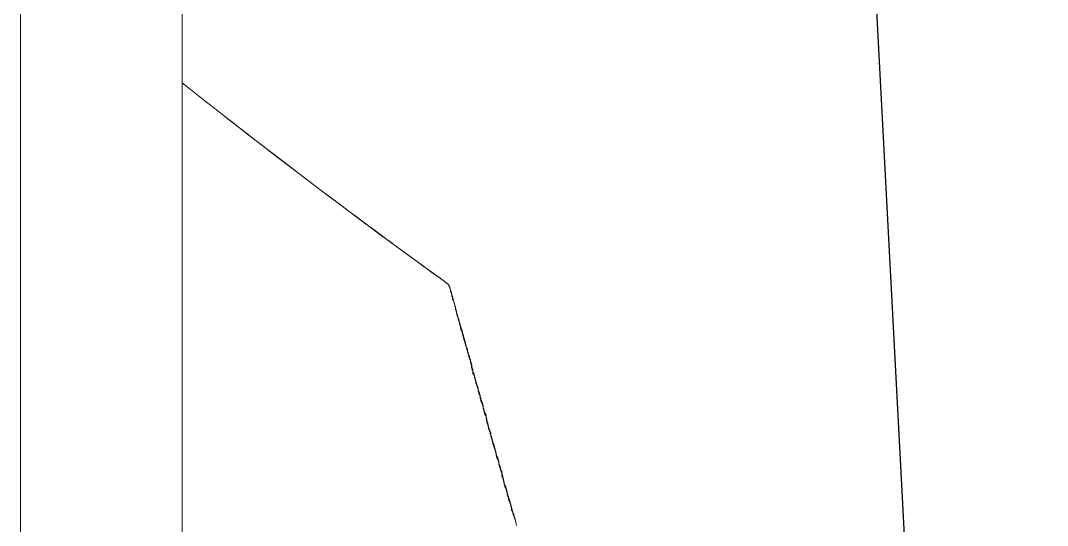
# Model space of a CAD drawing. Header units: millimetres. Extents: x 5194 to 16594, y 329 to 7592.
# Drawn here: x 10611.1 to 10674.6, y 2940.2 to 2971.5 of the extents above; entities that cross this region are included whole.
import ezdxf

# ---------------------------------------------------------------- set-up
doc = ezdxf.new("R2010")
doc.units = ezdxf.units.MM
doc.header["$MEASUREMENT"] = 0
doc.layers.add('PDF_Geometry', color=7, linetype='Continuous', true_color=0x231f20)

msp = doc.modelspace()

# ---------------------------------------------------------------- linework, layer by layer
at = {"layer": 'PDF_Geometry', "color": 0, "lineweight": 9}
for p, q in [((10611.085, 2778.679), (10611.085, 3113.207)), ((10657.08, 3105.412), (10674.622, 2770.794)), ((10674.622, 2770.794), (10657.08, 3105.412)), ((10674.622, 2770.311), (10657.08, 3104.883)), ((10621.077, 2778.679), (10621.077, 3095.89)), ((10637.571, 2955.134), (10637.593, 2955.067)), ((10637.593, 2955.067), (10637.593, 2955.022)), ((10637.593, 2955.022), (10637.638, 2954.977)), ((10637.638, 2954.977), (10637.638, 2954.932)), ((10637.638, 2954.932), (10637.661, 2954.887)), ((10637.661, 2954.887), (10637.773, 2954.459)), ((10637.773, 2954.459), (10637.773, 2954.414)), ((10637.773, 2954.414), (10637.818, 2954.347)), ((10637.818, 2954.347), (10637.818, 2954.302)), ((10637.818, 2954.302), (10637.818, 2954.257)), ((10637.818, 2954.257), (10637.818, 2954.212)), ((10637.818, 2954.212), (10637.863, 2954.167)), ((10637.863, 2954.167), (10637.863, 2954.099)), ((10637.863, 2954.099), (10637.886, 2954.054)), ((10637.886, 2954.054), (10637.908, 2954.01)), ((10637.908, 2954.01), (10637.908, 2953.965)), ((10637.908, 2953.965), (10637.931, 2953.92)), ((10637.931, 2953.92), (10637.953, 2953.852)), ((10637.953, 2953.852), (10637.953, 2953.785)), ((10637.953, 2953.785), (10637.998, 2953.74)), ((10637.998, 2953.74), (10637.998, 2953.717)), ((10637.998, 2953.717), (10637.998, 2953.65)), ((10637.998, 2953.65), (10637.998, 2953.605)), ((10637.998, 2953.605), (10638.043, 2953.537)), ((10638.043, 2953.537), (10638.043, 2953.492)), ((10638.043, 2953.492), (10638.043, 2953.447)), ((10638.043, 2953.447), (10638.066, 2953.402)), ((10638.066, 2953.402), (10638.066, 2953.335)), ((10638.066, 2953.335), (10638.088, 2953.29)), ((10638.223, 2952.851), (10638.088, 2953.324)), ((10638.088, 2953.29), (10638.088, 2953.245)), ((10638.088, 2953.245), (10638.111, 2953.2)), ((10638.111, 2953.2), (10638.111, 2953.132)), ((10638.111, 2953.132), (10638.133, 2953.087)), ((10638.133, 2953.087), (10638.156, 2953.042)), ((10638.156, 2953.042), (10638.156, 2952.975)), ((10638.156, 2952.975), (10638.201, 2952.93)), ((10638.201, 2952.93), (10638.201, 2952.863)), ((10638.201, 2952.863), (10638.223, 2952.818)), ((10638.245, 2952.806), (10638.223, 2952.851)), ((10638.223, 2952.818), (10638.223, 2952.795)), ((10638.223, 2952.795), (10638.246, 2952.728)), ((10638.245, 2952.761), (10638.245, 2952.806)), ((10638.268, 2952.716), (10638.245, 2952.761)), ((10638.246, 2952.728), (10638.246, 2952.683)), ((10638.246, 2952.683), (10638.268, 2952.615)), ((10638.29, 2952.671), (10638.268, 2952.716)), ((10638.268, 2952.615), (10638.291, 2952.57)), ((10638.29, 2952.604), (10638.29, 2952.671)), ((10638.425, 2952.199), (10638.29, 2952.604)), ((10638.291, 2952.57), (10638.291, 2952.525)), ((10638.291, 2952.525), (10638.313, 2952.48)), ((10638.313, 2952.48), (10638.313, 2952.435)), ((10638.313, 2952.435), (10638.336, 2952.368)), ((10638.336, 2952.368), (10638.336, 2952.323)), ((10638.336, 2952.323), (10638.38, 2952.278)), ((10638.38, 2952.278), (10638.38, 2952.233)), ((10638.38, 2952.233), (10638.493, 2951.806)), ((10638.425, 2952.154), (10638.425, 2952.199)), ((10638.583, 2951.659), (10638.425, 2952.154)), ((10638.493, 2951.806), (10638.515, 2951.761)), ((10638.695, 2951.187), (10638.515, 2951.794)), ((10638.515, 2951.794), (10638.56, 2951.749)), ((10638.515, 2951.761), (10638.515, 2951.716)), ((10638.515, 2951.716), (10638.56, 2951.671)), ((10638.56, 2951.749), (10638.56, 2951.704)), ((10638.56, 2951.704), (10638.583, 2951.659)), ((10638.56, 2951.671), (10638.56, 2951.603)), ((10638.56, 2951.603), (10638.583, 2951.558)), ((10638.583, 2951.558), (10638.605, 2951.513)), ((10638.605, 2951.513), (10638.605, 2951.446)), ((10638.605, 2951.446), (10638.605, 2951.378)), ((10638.605, 2951.378), (10638.628, 2951.356)), ((10638.628, 2951.356), (10638.65, 2951.311)), ((10638.65, 2951.311), (10638.65, 2951.243)), ((10638.65, 2951.243), (10638.673, 2951.198)), ((10638.673, 2951.198), (10638.695, 2951.131)), ((10638.74, 2951.12), (10638.695, 2951.187)), ((10638.695, 2951.131), (10638.695, 2951.086)), ((10638.695, 2951.086), (10638.74, 2951.041)), ((10638.74, 2951.075), (10638.74, 2951.12)), ((10638.74, 2951.03), (10638.74, 2951.075)), ((10638.74, 2951.041), (10638.74, 2950.996)), ((10638.763, 2950.985), (10638.74, 2951.03)), ((10638.74, 2950.996), (10638.74, 2950.951)), ((10638.74, 2950.951), (10638.763, 2950.884)), ((10638.785, 2950.917), (10638.763, 2950.985)), ((10638.763, 2950.884), (10638.785, 2950.839)), ((10638.785, 2950.872), (10638.785, 2950.917)), ((10638.808, 2950.827), (10638.785, 2950.872)), ((10638.785, 2950.839), (10638.785, 2950.794)), ((10638.785, 2950.794), (10638.808, 2950.749)), ((10638.83, 2950.782), (10638.808, 2950.827)), ((10638.808, 2950.749), (10638.83, 2950.704)), ((10638.83, 2950.737), (10638.83, 2950.782)), ((10638.853, 2950.67), (10638.83, 2950.737)), ((10638.83, 2950.704), (10638.83, 2950.636)), ((10638.83, 2950.636), (10638.853, 2950.591)), ((10638.853, 2950.602), (10638.853, 2950.67)), ((10638.875, 2950.557), (10638.853, 2950.602)), ((10638.853, 2950.591), (10638.853, 2950.524)), ((10638.853, 2950.524), (10638.875, 2950.479)), ((10638.875, 2950.512), (10638.875, 2950.557)), ((10638.92, 2950.467), (10638.875, 2950.512)), ((10638.875, 2950.479), (10638.875, 2950.456)), ((10638.875, 2950.456), (10638.92, 2950.389)), ((10638.92, 2950.422), (10638.92, 2950.467)), ((10638.92, 2950.355), (10638.92, 2950.422)), ((10638.92, 2950.389), (10638.92, 2950.321)), ((10638.965, 2950.31), (10638.92, 2950.355)), ((10638.92, 2950.321), (10638.92, 2950.276)), ((10638.92, 2950.276), (10638.965, 2950.231)), ((10638.965, 2950.265), (10638.965, 2950.31)), ((10638.988, 2950.22), (10638.965, 2950.265)), ((10638.965, 2950.231), (10638.965, 2950.164)), ((10638.965, 2950.164), (10638.988, 2950.119)), ((10639.01, 2950.175), (10638.988, 2950.22)), ((10638.988, 2950.119), (10638.988, 2950.074)), ((10638.988, 2950.074), (10638.988, 2950.029)), ((10638.988, 2950.029), (10638.988, 2949.984)), ((10639.01, 2950.108), (10639.01, 2950.175)), ((10639.01, 2950.063), (10639.01, 2950.108)), ((10639.01, 2949.995), (10639.01, 2950.063)), ((10638.988, 2949.984), (10639.01, 2949.916)), ((10639.032, 2949.973), (10639.01, 2949.995)), ((10639.01, 2949.916), (10639.033, 2949.871)), ((10639.032, 2949.928), (10639.032, 2949.973)), ((10639.077, 2949.86), (10639.032, 2949.928)), ((10639.033, 2949.871), (10639.033, 2949.827)), ((10639.033, 2949.827), (10639.078, 2949.782)), ((10639.077, 2949.815), (10639.077, 2949.86)), ((10639.077, 2949.748), (10639.077, 2949.815)), ((10639.077, 2949.703), (10639.077, 2949.748)), ((10639.122, 2949.658), (10639.077, 2949.703)), ((10639.078, 2949.782), (10639.078, 2949.714)), ((10639.078, 2949.714), (10639.078, 2949.669)), ((10639.078, 2949.669), (10639.078, 2949.602)), ((10639.078, 2949.602), (10639.123, 2949.557)), ((10639.122, 2949.59), (10639.122, 2949.658)), ((10639.145, 2949.545), (10639.122, 2949.59)), ((10639.123, 2949.557), (10639.123, 2949.512)), ((10639.123, 2949.512), (10639.145, 2949.467)), ((10639.167, 2949.5), (10639.145, 2949.545)), ((10639.145, 2949.467), (10639.168, 2949.422)), ((10639.167, 2949.455), (10639.167, 2949.5)), ((10639.19, 2949.41), (10639.167, 2949.455)), ((10639.168, 2949.422), (10639.168, 2949.354)), ((10639.212, 2949.343), (10639.19, 2949.41)), ((10639.168, 2949.354), (10639.19, 2949.309)), ((10639.19, 2949.309), (10639.213, 2949.264)), ((10639.212, 2949.298), (10639.212, 2949.343)), ((10639.235, 2949.253), (10639.212, 2949.298)), ((10639.213, 2949.264), (10639.213, 2949.219)), ((10639.213, 2949.219), (10639.235, 2949.152)), ((10639.257, 2949.185), (10639.235, 2949.253)), ((10639.235, 2949.152), (10639.258, 2949.107)), ((10639.257, 2949.141), (10639.257, 2949.185)), ((10639.257, 2949.073), (10639.257, 2949.141)), ((10639.302, 2949.028), (10639.257, 2949.073)), ((10639.258, 2949.107), (10639.258, 2949.039)), ((10639.258, 2949.039), (10639.258, 2949.017)), ((10639.258, 2949.017), (10639.303, 2948.972)), ((10639.302, 2949.006), (10639.302, 2949.028)), ((10639.325, 2948.938), (10639.302, 2949.006)), ((10639.303, 2948.972), (10639.303, 2948.904)), ((10639.303, 2948.904), (10639.325, 2948.859)), ((10639.347, 2948.871), (10639.325, 2948.938)), ((10639.325, 2948.859), (10639.348, 2948.792)), ((10639.347, 2948.826), (10639.347, 2948.871)), ((10639.37, 2948.781), (10639.347, 2948.826)), ((10639.348, 2948.792), (10639.348, 2948.747)), ((10639.348, 2948.747), (10639.37, 2948.68)), ((10639.392, 2948.736), (10639.37, 2948.781)), ((10639.392, 2948.668), (10639.392, 2948.736)), ((10639.37, 2948.68), (10639.392, 2948.635)), ((10639.392, 2948.623), (10639.392, 2948.668)), ((10639.392, 2948.635), (10639.392, 2948.59)), ((10639.415, 2948.578), (10639.392, 2948.623)), ((10639.392, 2948.59), (10639.392, 2948.545)), ((10639.392, 2948.545), (10639.415, 2948.477)), ((10639.437, 2948.533), (10639.415, 2948.578)), ((10639.415, 2948.477), (10639.437, 2948.432)), ((10639.437, 2948.466), (10639.437, 2948.533)), ((10639.482, 2948.421), (10639.437, 2948.466)), ((10639.437, 2948.432), (10639.437, 2948.387)), ((10639.437, 2948.387), (10639.482, 2948.342)), ((10639.482, 2948.376), (10639.482, 2948.421)), ((10639.505, 2948.331), (10639.482, 2948.376)), ((10639.482, 2948.342), (10639.482, 2948.275)), ((10639.482, 2948.275), (10639.505, 2948.23)), ((10639.527, 2948.263), (10639.505, 2948.331)), ((10639.505, 2948.23), (10639.527, 2948.185)), ((10639.527, 2948.218), (10639.527, 2948.263)), ((10639.527, 2948.151), (10639.527, 2948.218)), ((10639.527, 2948.185), (10639.527, 2948.117)), ((10639.572, 2948.106), (10639.527, 2948.151)), ((10639.527, 2948.117), (10639.527, 2948.072)), ((10639.572, 2948.061), (10639.572, 2948.106)), ((10639.527, 2948.072), (10639.572, 2948.027)), ((10639.572, 2948.016), (10639.572, 2948.061)), ((10639.572, 2948.027), (10639.572, 2947.982)), ((10639.595, 2947.949), (10639.572, 2948.016)), ((10639.572, 2947.982), (10639.572, 2947.915)), ((10639.572, 2947.915), (10639.595, 2947.87)), ((10639.617, 2947.904), (10639.595, 2947.949)), ((10639.595, 2947.87), (10639.617, 2947.802)), ((10639.617, 2947.836), (10639.617, 2947.904)), ((10639.662, 2947.791), (10639.617, 2947.836)), ((10639.617, 2947.802), (10639.617, 2947.758)), ((10639.617, 2947.758), (10639.662, 2947.713)), ((10639.662, 2947.746), (10639.662, 2947.791)), ((10639.685, 2947.701), (10639.662, 2947.746)), ((10639.662, 2947.713), (10639.662, 2947.645)), ((10639.662, 2947.645), (10639.685, 2947.6)), ((10639.707, 2947.634), (10639.685, 2947.701)), ((10639.685, 2947.6), (10639.707, 2947.555)), ((10639.707, 2947.589), (10639.707, 2947.634)), ((10639.707, 2947.544), (10639.707, 2947.589)), ((10639.707, 2947.555), (10639.707, 2947.51)), ((10639.73, 2947.499), (10639.707, 2947.544)), ((10639.707, 2947.51), (10639.707, 2947.443)), ((10639.752, 2947.431), (10639.73, 2947.499)), ((10639.707, 2947.443), (10639.73, 2947.398)), ((10639.73, 2947.398), (10639.752, 2947.353)), ((10639.752, 2947.386), (10639.752, 2947.431)), ((10639.775, 2947.341), (10639.752, 2947.386)), ((10639.752, 2947.353), (10639.752, 2947.308)), ((10639.752, 2947.308), (10639.775, 2947.24)), ((10639.797, 2947.274), (10639.775, 2947.341)), ((10639.775, 2947.24), (10639.797, 2947.195)), ((10639.797, 2947.229), (10639.797, 2947.274)), ((10639.842, 2947.161), (10639.797, 2947.229)), ((10639.797, 2947.195), (10639.797, 2947.15)), ((10639.797, 2947.15), (10639.842, 2947.083)), ((10639.842, 2947.139), (10639.842, 2947.161)), ((10639.865, 2947.094), (10639.842, 2947.139)), ((10639.842, 2947.083), (10639.842, 2947.038)), ((10639.842, 2947.038), (10639.865, 2946.993)), ((10639.887, 2947.027), (10639.865, 2947.094)), ((10639.865, 2946.993), (10639.887, 2946.948)), ((10639.887, 2946.959), (10639.887, 2947.027)), ((10639.887, 2946.914), (10639.887, 2946.959)), ((10639.887, 2946.948), (10639.887, 2946.88)), ((10639.91, 2946.869), (10639.887, 2946.914)), ((10639.887, 2946.88), (10639.887, 2946.813)), ((10639.932, 2946.802), (10639.91, 2946.869)), ((10639.887, 2946.813), (10639.91, 2946.768)), ((10639.91, 2946.768), (10639.91, 2946.723)), ((10639.91, 2946.723), (10639.91, 2946.678)), ((10639.91, 2946.678), (10639.932, 2946.633)), ((10639.932, 2946.757), (10639.932, 2946.802)), ((10639.932, 2946.712), (10639.932, 2946.757)), ((10639.955, 2946.667), (10639.932, 2946.712)), ((10639.932, 2946.633), (10639.955, 2946.566)), ((10639.955, 2946.599), (10639.955, 2946.667)), ((10640, 2946.554), (10639.955, 2946.599)), ((10639.955, 2946.566), (10639.955, 2946.521)), ((10639.955, 2946.521), (10640, 2946.476)), ((10640, 2946.509), (10640, 2946.554)), ((10640.022, 2946.464), (10640, 2946.509)), ((10640, 2946.476), (10640, 2946.408)), ((10640, 2946.408), (10640.022, 2946.363)), ((10640.022, 2946.397), (10640.022, 2946.464)), ((10640.044, 2946.352), (10640.022, 2946.397)), ((10640.022, 2946.363), (10640.022, 2946.318)), ((10640.022, 2946.318), (10640.045, 2946.273)), ((10640.044, 2946.307), (10640.044, 2946.352)), ((10640.067, 2946.239), (10640.044, 2946.307)), ((10640.045, 2946.273), (10640.045, 2946.206)), ((10640.045, 2946.206), (10640.067, 2946.161)), ((10640.089, 2946.194), (10640.067, 2946.239)), ((10640.089, 2946.149), (10640.089, 2946.194)), ((10640.067, 2946.161), (10640.09, 2946.116)), ((10640.112, 2946.104), (10640.089, 2946.149)), ((10640.09, 2946.116), (10640.09, 2946.071)), ((10640.09, 2946.071), (10640.112, 2946.003)), ((10640.134, 2946.037), (10640.112, 2946.104)), ((10640.112, 2946.003), (10640.135, 2945.958)), ((10640.134, 2945.992), (10640.134, 2946.037)), ((10640.179, 2945.925), (10640.134, 2945.992)), ((10640.135, 2945.958), (10640.135, 2945.891)), ((10640.135, 2945.891), (10640.18, 2945.846)), ((10640.179, 2945.88), (10640.179, 2945.925)), ((10640.179, 2945.835), (10640.179, 2945.88)), ((10640.179, 2945.767), (10640.179, 2945.835)), ((10640.224, 2945.722), (10640.179, 2945.767)), ((10640.18, 2945.846), (10640.18, 2945.778)), ((10640.18, 2945.778), (10640.18, 2945.756)), ((10640.18, 2945.756), (10640.18, 2945.711)), ((10640.18, 2945.711), (10640.225, 2945.644)), ((10640.224, 2945.677), (10640.224, 2945.722)), ((10640.247, 2945.632), (10640.224, 2945.677)), ((10640.225, 2945.644), (10640.225, 2945.576)), ((10640.225, 2945.576), (10640.247, 2945.531)), ((10640.269, 2945.565), (10640.247, 2945.632)), ((10640.269, 2945.52), (10640.269, 2945.565)), ((10640.247, 2945.531), (10640.27, 2945.486)), ((10640.292, 2945.475), (10640.269, 2945.52)), ((10640.27, 2945.486), (10640.27, 2945.441)), ((10640.27, 2945.441), (10640.292, 2945.374)), ((10640.314, 2945.43), (10640.292, 2945.475)), ((10640.292, 2945.374), (10640.315, 2945.329)), ((10640.314, 2945.362), (10640.314, 2945.43)), ((10640.314, 2945.317), (10640.314, 2945.362)), ((10640.359, 2945.272), (10640.314, 2945.317)), ((10640.315, 2945.329), (10640.315, 2945.284)), ((10640.315, 2945.284), (10640.315, 2945.239)), ((10640.315, 2945.239), (10640.36, 2945.171)), ((10640.359, 2945.227), (10640.359, 2945.272)), ((10640.359, 2945.16), (10640.359, 2945.227)), ((10640.404, 2945.115), (10640.359, 2945.16)), ((10640.36, 2945.171), (10640.36, 2945.126)), ((10640.36, 2945.126), (10640.36, 2945.081)), ((10640.36, 2945.081), (10640.405, 2945.036)), ((10640.404, 2945.07), (10640.404, 2945.115)), ((10640.427, 2945.002), (10640.404, 2945.07)), ((10640.405, 2945.036), (10640.405, 2944.969)), ((10640.405, 2944.969), (10640.427, 2944.901)), ((10640.449, 2944.935), (10640.427, 2945.002)), ((10640.449, 2944.89), (10640.449, 2944.935)), ((10640.427, 2944.901), (10640.449, 2944.856)), ((10640.472, 2944.845), (10640.449, 2944.89)), ((10640.449, 2944.856), (10640.449, 2944.834)), ((10640.449, 2944.834), (10640.472, 2944.766)), ((10640.494, 2944.8), (10640.472, 2944.845)), ((10640.472, 2944.766), (10640.494, 2944.721)), ((10640.494, 2944.755), (10640.494, 2944.8)), ((10640.517, 2944.688), (10640.494, 2944.755)), ((10640.494, 2944.721), (10640.494, 2944.654)), ((10640.494, 2944.654), (10640.517, 2944.609)), ((10640.517, 2944.643), (10640.517, 2944.688)), ((10640.539, 2944.598), (10640.517, 2944.643)), ((10640.517, 2944.609), (10640.517, 2944.542)), ((10640.517, 2944.542), (10640.539, 2944.497)), ((10640.539, 2944.53), (10640.539, 2944.598)), ((10640.584, 2944.485), (10640.539, 2944.53)), ((10640.539, 2944.497), (10640.539, 2944.452)), ((10640.539, 2944.452), (10640.584, 2944.407)), ((10640.584, 2944.44), (10640.584, 2944.485)), ((10640.607, 2944.395), (10640.584, 2944.44)), ((10640.584, 2944.407), (10640.584, 2944.339)), ((10640.584, 2944.339), (10640.607, 2944.294)), ((10640.629, 2944.35), (10640.607, 2944.395)), ((10640.607, 2944.294), (10640.629, 2944.249)), ((10640.629, 2944.283), (10640.629, 2944.35)), ((10640.652, 2944.238), (10640.629, 2944.283)), ((10640.629, 2944.249), (10640.629, 2944.204)), ((10640.629, 2944.204), (10640.652, 2944.159)), ((10640.674, 2944.193), (10640.652, 2944.238)), ((10640.652, 2944.159), (10640.674, 2944.092)), ((10640.674, 2944.125), (10640.674, 2944.193)), ((10640.674, 2944.08), (10640.674, 2944.125)), ((10640.674, 2944.092), (10640.674, 2944.047)), ((10640.697, 2944.013), (10640.674, 2944.08)), ((10640.674, 2944.047), (10640.674, 2943.979)), ((10640.674, 2943.979), (10640.697, 2943.934)), ((10640.719, 2943.968), (10640.697, 2944.013)), ((10640.697, 2943.934), (10640.719, 2943.889)), ((10640.719, 2943.923), (10640.719, 2943.968)), ((10640.764, 2943.878), (10640.719, 2943.923)), ((10640.719, 2943.889), (10640.719, 2943.844)), ((10640.719, 2943.844), (10640.764, 2943.799)), ((10640.764, 2943.811), (10640.764, 2943.878)), ((10640.787, 2943.766), (10640.764, 2943.811)), ((10640.764, 2943.799), (10640.764, 2943.732)), ((10640.764, 2943.732), (10640.787, 2943.664)), ((10640.809, 2943.721), (10640.787, 2943.766)), ((10640.787, 2943.664), (10640.809, 2943.619)), ((10640.809, 2943.676), (10640.809, 2943.721)), ((10640.832, 2943.608), (10640.809, 2943.676)), ((10640.809, 2943.619), (10640.809, 2943.575)), ((10640.809, 2943.575), (10640.832, 2943.53)), ((10640.854, 2943.563), (10640.832, 2943.608)), ((10640.832, 2943.53), (10640.854, 2943.462)), ((10640.854, 2943.518), (10640.854, 2943.563)), ((10640.854, 2943.473), (10640.854, 2943.518)), ((10640.877, 2943.406), (10640.854, 2943.473)), ((10640.854, 2943.462), (10640.944, 2943.057)), ((10640.877, 2943.361), (10640.877, 2943.406)), ((10640.877, 2943.316), (10640.877, 2943.361)), ((10640.922, 2943.271), (10640.877, 2943.316)), ((10640.922, 2943.203), (10640.922, 2943.271)), ((10640.944, 2943.158), (10640.922, 2943.203)), ((10640.967, 2943.091), (10640.944, 2943.158)), ((10640.944, 2943.057), (10640.967, 2943.012)), ((10640.967, 2943.046), (10640.967, 2943.091)), ((10640.989, 2942.978), (10640.967, 2943.046)), ((10640.967, 2943.012), (10640.967, 2942.945)), ((10640.967, 2942.945), (10640.989, 2942.922)), ((10640.989, 2942.933), (10640.989, 2942.978)), ((10641.012, 2942.889), (10640.989, 2942.933)), ((10640.989, 2942.922), (10640.989, 2942.855)), ((10640.989, 2942.855), (10641.012, 2942.81)), ((10641.012, 2942.844), (10641.012, 2942.889)), ((10641.034, 2942.776), (10641.012, 2942.844)), ((10641.012, 2942.81), (10641.012, 2942.742)), ((10641.012, 2942.742), (10641.034, 2942.697)), ((10641.057, 2942.731), (10641.034, 2942.776)), ((10641.034, 2942.697), (10641.057, 2942.63)), ((10641.057, 2942.686), (10641.057, 2942.731)), ((10641.101, 2942.619), (10641.057, 2942.686)), ((10641.057, 2942.63), (10641.057, 2942.585)), ((10641.057, 2942.585), (10641.102, 2942.54)), ((10641.101, 2942.574), (10641.101, 2942.619)), ((10641.124, 2942.529), (10641.101, 2942.574)), ((10641.102, 2942.54), (10641.102, 2942.473)), ((10641.102, 2942.473), (10641.124, 2942.428)), ((10641.146, 2942.461), (10641.124, 2942.529)), ((10641.124, 2942.428), (10641.147, 2942.383)), ((10641.146, 2942.416), (10641.146, 2942.461)), ((10641.169, 2942.371), (10641.146, 2942.416)), ((10641.147, 2942.383), (10641.147, 2942.338)), ((10641.147, 2942.338), (10641.169, 2942.27)), ((10641.191, 2942.326), (10641.169, 2942.371)), ((10641.169, 2942.27), (10641.192, 2942.225)), ((10641.191, 2942.259), (10641.191, 2942.326)), ((10641.191, 2942.214), (10641.191, 2942.259)), ((10641.214, 2942.169), (10641.191, 2942.214)), ((10641.192, 2942.225), (10641.192, 2942.18)), ((10641.192, 2942.18), (10641.192, 2942.113)), ((10641.192, 2942.113), (10641.237, 2942.068)), ((10641.236, 2942.101), (10641.214, 2942.169)), ((10641.236, 2942.056), (10641.236, 2942.101)), ((10641.281, 2942.011), (10641.236, 2942.056)), ((10641.237, 2942.068), (10641.237, 2942.023)), ((10641.237, 2942.023), (10641.237, 2941.978)), ((10641.237, 2941.978), (10641.282, 2941.91)), ((10641.281, 2941.966), (10641.281, 2942.011)), ((10641.281, 2941.899), (10641.281, 2941.966)), ((10641.326, 2941.854), (10641.281, 2941.899)), ((10641.282, 2941.91), (10641.282, 2941.865)), ((10641.282, 2941.865), (10641.282, 2941.82)), ((10641.282, 2941.82), (10641.327, 2941.753)), ((10641.326, 2941.787), (10641.326, 2941.854)), ((10641.349, 2941.742), (10641.326, 2941.787)), ((10641.327, 2941.753), (10641.327, 2941.708)), ((10641.371, 2941.674), (10641.349, 2941.742)), ((10641.327, 2941.708), (10641.349, 2941.64)), ((10641.349, 2941.64), (10641.372, 2941.595)), ((10641.371, 2941.629), (10641.371, 2941.674)), ((10641.394, 2941.584), (10641.371, 2941.629)), ((10641.372, 2941.595), (10641.372, 2941.55)), ((10641.372, 2941.55), (10641.394, 2941.505)), ((10641.416, 2941.539), (10641.394, 2941.584)), ((10641.394, 2941.505), (10641.417, 2941.438)), ((10641.416, 2941.472), (10641.416, 2941.539)), ((10641.416, 2941.427), (10641.416, 2941.472)), ((10641.461, 2941.359), (10641.416, 2941.427)), ((10641.417, 2941.438), (10641.417, 2941.393)), ((10641.417, 2941.393), (10641.462, 2941.326)), ((10641.461, 2941.314), (10641.461, 2941.359)), ((10641.461, 2941.269), (10641.461, 2941.314)), ((10641.506, 2941.224), (10641.461, 2941.269)), ((10641.462, 2941.326), (10641.462, 2941.281)), ((10641.462, 2941.281), (10641.462, 2941.213)), ((10641.462, 2941.213), (10641.462, 2941.168)), ((10641.462, 2941.168), (10641.506, 2941.123)), ((10641.506, 2941.157), (10641.506, 2941.224)), ((10641.529, 2941.112), (10641.506, 2941.157)), ((10641.506, 2941.123), (10641.686, 2940.595)), ((10641.551, 2941.067), (10641.529, 2941.112)), ((10641.551, 2940.999), (10641.551, 2941.067)), ((10641.574, 2940.954), (10641.551, 2940.999)), ((10641.596, 2940.909), (10641.574, 2940.954)), ((10641.596, 2940.864), (10641.596, 2940.909)), ((10641.619, 2940.797), (10641.596, 2940.864)), ((10641.619, 2940.752), (10641.619, 2940.797)), ((10641.641, 2940.685), (10641.619, 2940.752)), ((10641.641, 2940.64), (10641.641, 2940.685)), ((10641.686, 2940.595), (10641.641, 2940.64))]:
    msp.add_line(p, q, dxfattribs=at)
for centre, major_axis, start_param, end_param in [((10908.208, 3329.572), (-326.692, 326.692), 1.685565, 1.730394), ((10898.668, 3317.234), (315.664, 315.664), 3.255927, 3.302267), ((10611.309, 2946.79), (-19.491, 19.491), 4.166295, 4.23375)]:
    msp.add_ellipse(centre, major_axis=major_axis, ratio=1, start_param=start_param, end_param=end_param, dxfattribs=at)
for points in [[(10637.683, 2954.819), (10637.683, 2954.729), (10637.728, 2954.549), (10637.773, 2954.459)], [(10638.088, 2953.324), (10638.133, 2953.189), (10638.155, 2953.054), (10638.223, 2952.919)], [(10638.29, 2952.604), (10638.358, 2952.424), (10638.29, 2952.469), (10638.403, 2952.267)], [(10638.403, 2952.188), (10638.448, 2952.053), (10638.448, 2951.94), (10638.493, 2951.806)], [(10638.425, 2952.154), (10638.448, 2952.042), (10638.493, 2951.907), (10638.515, 2951.794)], [(10638.605, 2951.592), (10638.583, 2951.457), (10638.65, 2951.344), (10638.695, 2951.232)], [(10640.854, 2943.417), (10640.854, 2943.192), (10640.922, 2943.237), (10640.944, 2943.057)], [(10641.506, 2941.078), (10641.551, 2940.966), (10641.574, 2940.831), (10641.619, 2940.718)], [(10641.686, 2940.595), (10641.709, 2940.46), (10641.754, 2940.347), (10641.776, 2940.212)]]:
    msp.add_open_spline(points, degree=3, dxfattribs=at)

doc.saveas('drawing.dxf')
